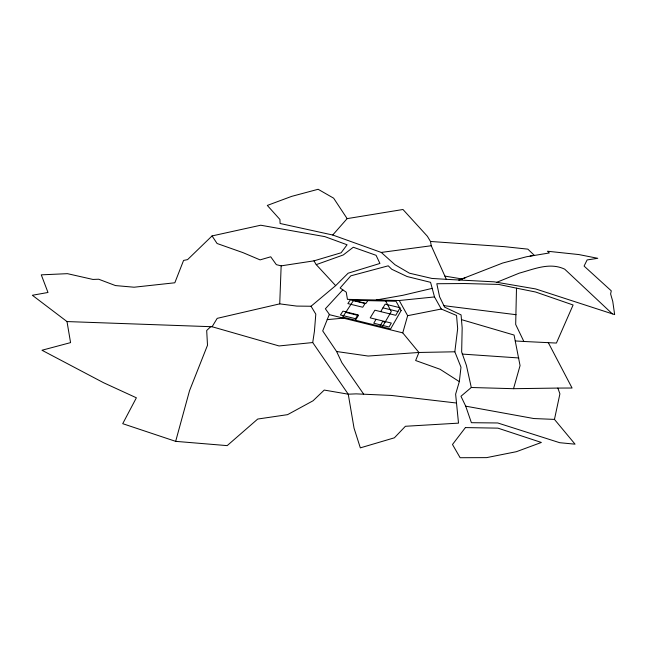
<?xml version="1.0" encoding="UTF-8"?>
<svg xmlns="http://www.w3.org/2000/svg" width="647" height="647" viewBox="0 0 647 647"><rect width="100%" height="100%" fill="white"/><g stroke="black" fill="none" stroke-linecap="round" stroke-linejoin="round"><path stroke-width="0.97" d="M516.492 288.166L535.57 292.007L573.096 304.988L556.412 343.064L523.852 341.47L515.683 324.446L516.492 288.166L498.53 284.405L464.473 283.54L436.814 283.734L439.588 296.779L444.626 307.139L461.068 314.895L462.168 327.924L461.659 351.952L466.422 365.442L471.291 387.504L460.963 396.271L465.711 406.162L471.396 422.701L497.745 422.968L559.679 442.702L575.062 444.174L554.463 419.402L533.775 418.536L465.711 406.162M279.73 303.864L281.154 265.852L276.35 264.663L270.721 256.794L260.078 259.884L242.965 252.629L217.077 243.498L212.054 235.929L187.573 259.625L183.578 260.426L174.827 282.779L134.083 287.219L115.457 285.57L98.676 279.221L92.95 279.447L67.442 273.665L41.279 274.846L47.991 292.476L32.35 295.267L66.997 321.567L212.103 326.735L217.19 318.356L279.73 303.864L296.69 306.088L311.045 306.241L335.656 285.634L348.126 273.204L379.926 263.45L376.069 255.306L353.278 247.243L343.29 254.958L316.237 264.639L313.941 260.854L281.154 265.852M311.045 306.241L315.801 314.143L314.418 331.329L312.719 342.546L348.248 394.193L354.046 428.168L360.33 447.861L394.379 437.817L405.41 426.276L458.513 423.138L455.625 394.16L459.33 381.625L460.987 367.189L454.833 351.79L457.664 328.66L456.547 315.461L441.27 309.031L407.65 315.687L402.757 332.873L418.933 352.469L454.833 351.79M554.463 419.402L559.906 393.853L557.86 388.071L513.524 388.693L471.291 387.504M66.997 321.567L70.572 342.619L41.974 350.245L103.552 382.717L136.38 397.792L122.72 423.68L175.66 441.351L189.539 390.667L207.501 345.255L206.692 330.496L210.995 326.428L279.059 345.951L312.719 342.546M513.524 388.693L520.059 365.604L514.074 335.057L461.465 319.626M382.32 326.897L391.281 311.539L385.644 301.025M379.846 326.282L382.66 321.486L385.119 322.093M376.085 319.311L373.748 323.217L389.057 327.01L391.322 323.063L370.205 317.863L374.872 310.204L395.762 315.315L400.113 307.737L385.191 304.122L380.687 311.628M355.446 320.233L358.414 315.501L345.749 312.38M367.771 300.629L366.024 303.403L353.569 300.37M347.14 218.629L333.642 198.184L318.13 189.28L291.627 196.381L267.308 205.431L279.933 219.479L280.094 223.482L332.728 235.015L347.14 218.629L402.976 209.499L427.376 236.26L430.481 241.468L431.25 245.747L446.341 279.334L494.09 281.825L535.627 288.934L614.65 314.604L612.758 301.381L610.614 293.964L611.278 290.843L584.079 266.079L587.112 259.94L597.771 258.307L578.887 254.57L547.467 251.23L549.319 252.961L526.545 256.746L502.654 263.038L458.82 280.127L465.759 277.612M342.821 289.84L325.376 308.781L329.614 314.725M496.807 282.294L519.29 273.131C534.066 269.152 549.756 261.995 564.742 269.201L612.361 313.868M313.941 260.854L341.131 252.783L347.067 244.768L324.891 236.64L260.725 225.221L212.054 235.929M441.27 309.031L434.509 296.941L432.196 288.368L402.887 295.299L376.239 300.006M530.136 256.026L534.252 255.274L527.855 249.144L504.401 246.653L430.481 241.468M332.728 235.015L381.261 252.427L431.25 245.747M432.196 288.368L430.562 282.327L407.092 276.528L391.75 269.257L388.232 265.82L350.811 275.84L340.104 287.972L346.258 292.201L347.431 299.359L399.231 300.515L434.509 296.941M327.212 319.634L343.339 318.13M557.86 388.071L572.069 388.022L548.268 342.562M456.523 403.024L391.298 395.43L356.133 393.869L348.248 394.193L324.236 390.068L313.059 400.776L287.575 414.654L257.716 419.046L227.178 445.621L175.66 441.351M446.341 279.334L431.873 278.436L409.462 273.196L395.002 264.744L381.261 252.427M515.303 340.953L523.852 341.47M462.233 354.079L518.837 357.961M443.939 305.667L516.047 314.693M402.757 332.873L329.218 314.628L322.707 330.908L336.61 351.515L368.127 356.044L418.933 352.469L415.641 360.525L440.025 369.251L459.33 381.625M444.885 276.099L462.071 278.97M382.951 307.851L397.954 311.506M316.237 264.639L335.656 285.634M363.663 394.144L341.859 362.668L336.61 351.515M399.231 300.515L407.65 315.687M401.124 310.536L390.626 328.951L342.692 317.07L353.602 300.313L396.021 301.259L401.124 310.536M357.945 314.838L355.51 318.704L340.427 314.968L342.934 311.134L357.945 314.838M365.086 303.5L362.732 307.236L347.884 303.605L350.31 299.901L365.086 303.5M465.411 427.586L452.488 444.497L460.13 457.72L486.649 457.623L516.419 451.687L541.369 442.459L497.931 428.144L465.411 427.586"/></g></svg>
